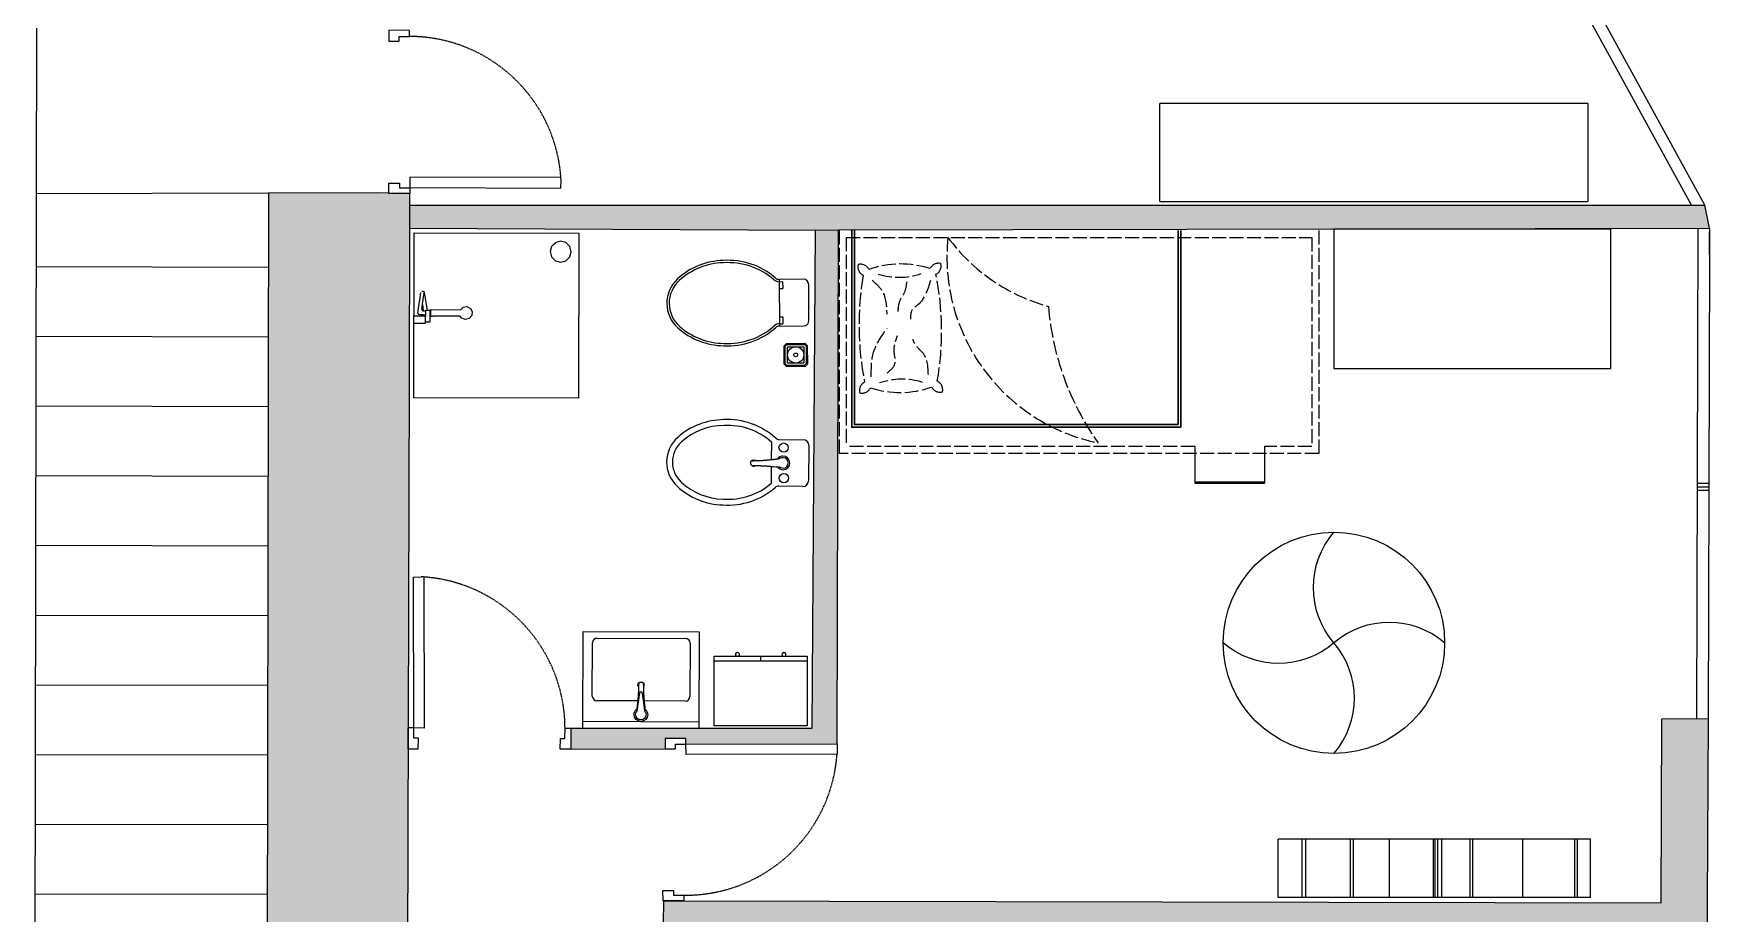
# Model space of a CAD drawing. Header units: millimetres. Extents: x 10227 to 13232, y 2 to 9351.
# Drawn here: x 10227 to 10948, y 1480 to 1859 of the extents above; entities that cross this region are included whole.
import ezdxf

# ---------------------------------------------------------------- set-up
doc = ezdxf.new("R2010")
doc.units = ezdxf.units.MM
doc.linetypes.add('ACAD_ISO02W100', pattern=[15, 12, -3])
doc.linetypes.add('HIDDEN', pattern=[0.375, 0.25, -0.125])
for name, color, linetype in [('A-DOOR-FULL', 3, 'Continuous'), ('A-FLOOR-STRS', 3, 'Continuous'), ('A-FURN', 9, 'Continuous'), ('A-GLAZ-FULL', 4, 'Continuous'), ('A-WALL-FULL-EXTR', 1, 'Continuous'), ('A-WALL-FULL-INTR', 2, 'Continuous'), ('campiture muri sezionati', 253, 'Continuous')]:
    doc.layers.add(name, color=color, linetype=linetype)

msp = doc.modelspace()

# ---------------------------------------------------------------- hatches: boundary and pattern name
at = {"layer": 'campiture muri sezionati', "true_color": 0x636466}
h = msp.add_hatch(color=251, dxfattribs=at)
h.dxf.hatch_style = 1
h.paths.add_polyline_path([(10328.37, 1789.99), (10328.21, 1709.02), (10326.81, 1002.22), (10326.66, 922.22), (10325.99, 585.39), (10385.99, 585.28), (10386.38, 781.87), (10386.61, 897.98), (10386.65, 897.98), (10386.65, 917.98), (10386.81, 1002.1), (10387.07, 1129.4), (10387.88, 1385.23), (10387.81, 1385.23), (10387.84, 1395.23), (10388.37, 1550.7), (10388.31, 1550.7), (10388.34, 1559.7), (10388.91, 1708.9), (10388.96, 1774.82), (10388.96, 1784.82), (10388.95, 1789.81), (10380.16, 1789.79)])
h = msp.add_hatch(color=251, dxfattribs=at)
h.dxf.hatch_style = 1
h.paths.add_polyline_path([(10388.96, 1784.82), (10388.96, 1774.82), (10463.96, 1774.67), (10463.96, 1774.49), (10563.71, 1774.06), (10573.63, 1774.22), (10948.47, 1774.87), (10948.47, 1774.87), (10946.43, 1784.82)])
h = msp.add_hatch(color=251, dxfattribs=at)
h.dxf.hatch_style = 1
h.paths.add_polyline_path([(10562.37, 1559.6), (10458.47, 1559.65), (10458.42, 1550.6), (10499, 1550.7), (10498.99, 1555.2), (10507.99, 1555.23), (10508, 1552.73), (10573, 1552.95), (10573.63, 1774.22), (10563.71, 1774.06)])
h = msp.add_hatch(color=251, dxfattribs=at)
h.dxf.hatch_style = 1
h.paths.add_polyline_path([(10463.58, 1394.97), (10463.55, 1387.09), (10463.44, 1387.09), (10463.44, 1384.97), (10638.6, 1384.37), (10947.5, 1383.75), (10947.48, 1393.76), (10638.62, 1394.37)])
h.paths.add_polyline_path([(10927.99, 1563.59), (10927.66, 1484.5), (10499.17, 1485.22), (10498.37, 1485.22), (10498.24, 1475.36), (10498.24, 1475.22), (10947.66, 1474.49), (10947.66, 1484.36), (10948, 1563.5)])

# ---------------------------------------------------------------- linework, layer by layer
at = {"layer": 'A-DOOR-FULL'}
for points in [[(10389.05, 1857.38), (10389.05, 1859.95), (10380.06, 1860.12), (10380.05, 1855.39), (10384.61, 1855.42), (10384.61, 1857.39), (10389.11, 1857.41)], [(10454.14, 1796.64), (10389.14, 1796.83), (10389.16, 1792.33), (10454.16, 1792.14), (10454.24, 1795.51)], [(10389.16, 1792.3), (10389.16, 1789.81), (10380.16, 1789.79), (10380.16, 1794.29), (10384.72, 1794.3), (10384.72, 1792.3), (10389.22, 1792.3)], [(10395.16, 1624.69), (10395.36, 1559.69), (10390.86, 1559.7), (10390.66, 1624.7), (10394.04, 1624.78)], [(10390.82, 1559.7), (10388.34, 1559.7), (10388.31, 1550.7), (10392.81, 1550.7), (10392.82, 1555.26), (10390.82, 1555.26), (10390.82, 1559.76)], [(10455.91, 1559.6), (10458.47, 1559.6), (10458.42, 1550.6), (10453.92, 1550.6), (10453.94, 1555.16), (10455.91, 1555.16), (10455.94, 1559.66)], [(10508, 1552.73), (10507.99, 1555.23), (10498.99, 1555.2), (10499, 1550.7), (10503.5, 1550.72), (10503.5, 1552.72), (10508, 1552.73)], [(10573.01, 1548.45), (10508.01, 1548.23), (10508, 1552.73), (10573, 1552.95), (10573.01, 1548.45)], [(10507.1, 1487.75), (10507.11, 1485.25), (10498.11, 1485.22), (10498.09, 1489.72), (10502.59, 1489.73), (10502.6, 1487.73), (10507.1, 1487.75)]]:
    msp.add_lwpolyline(points, dxfattribs=at)
at = {"layer": 'A-DOOR-FULL', "linetype": 'HIDDEN'}
for centre, radius, start, end in [((10388.9, 1791.98), 65.44, 3.09624, 89.86358), ((10390.5, 1559.44), 65.44, 0.13642, 86.90376), ((10507.87, 1553.03), 65.3, 269.324, 355.97525)]:
    msp.add_arc(centre, radius, start, end, dxfattribs=at)
at = {"layer": 'A-FLOOR-STRS'}
for p, q in [((10228.51, 1861), (10228.37, 1789.72)), ((10228.37, 1789.72), (10227.2, 1188.34)), ((10328.37, 1789.99), (10228.37, 1789.72)), ((10228.32, 1758.34), (10328.31, 1758.14)), ((10228.26, 1728.34), (10328.25, 1728.14)), ((10228.21, 1698.34), (10328.19, 1698.14)), ((10228.15, 1668.34), (10328.13, 1668.14)), ((10228.09, 1638.34), (10328.07, 1638.14)), ((10228.03, 1608.34), (10328.01, 1608.14)), ((10227.97, 1578.34), (10327.95, 1578.14)), ((10227.91, 1548.34), (10327.89, 1548.14)), ((10227.85, 1518.34), (10327.83, 1518.14)), ((10227.79, 1488.34), (10327.78, 1488.14))]:
    msp.add_line(p, q, dxfattribs=at)
at = {"layer": 'A-FURN', "ltscale": 0.1}
for p, q in [((10896.16, 1828.62), (10711.96, 1828.62)), ((10711.96, 1786.31), (10895.98, 1786.31)), ((10544.86, 1675.28), (10544.94, 1682.66)), ((10548.73, 1675.8), (10547.97, 1675.55)), ((10544.76, 1665.09), (10544.83, 1672.32))]:
    msp.add_line(p, q, dxfattribs=at)
at = {"layer": 'A-FURN'}
for p, q in [((10711.96, 1786.31), (10711.96, 1828.62)), ((10896.16, 1828.62), (10896.16, 1786.31)), ((10450.9, 1767.77), (10450.11, 1766.94)), ((10450.9, 1767.77), (10451.98, 1768.72)), ((10454.04, 1769.25), (10451.98, 1768.72)), ((10456.36, 1768.69), (10454.04, 1769.25)), ((10458.04, 1766.96), (10456.36, 1768.69)), ((10450.11, 1766.94), (10449.55, 1764.78)), ((10449.55, 1764.78), (10450.1, 1762.49)), ((10450.1, 1762.49), (10451.78, 1760.8)), ((10451.78, 1760.8), (10454.06, 1760.21)), ((10454.06, 1760.21), (10456.34, 1760.79)), ((10456.34, 1760.79), (10458.03, 1762.48)), ((10458.03, 1762.48), (10458.55, 1764.68)), ((10458.55, 1764.68), (10458.04, 1766.96)), ((10558.44, 1752.9), (10548.1, 1752.84)), ((10548.1, 1752.84), (10548.23, 1732.71)), ((10393.4, 1743.91), (10393.88, 1747.19)), ((10394.28, 1747.74), (10394.59, 1747.81)), ((10394.28, 1740.11), (10395.32, 1747.12)), ((10394.59, 1747.81), (10394.89, 1747.76)), ((10394.89, 1747.76), (10395.16, 1747.57)), ((10395.16, 1747.57), (10395.35, 1747.24)), ((10395.35, 1747.24), (10395.36, 1747.23)), ((10395.36, 1747.23), (10396.58, 1739.5)), ((10548.11, 1751.84), (10549.61, 1751.85)), ((10548.11, 1751.84), (10548.13, 1748.84)), ((10548.13, 1748.84), (10549.63, 1748.85)), ((10549.61, 1751.85), (10549.63, 1748.85)), ((10560.92, 1735.16), (10560.82, 1750.55)), ((10392.59, 1738.42), (10392.71, 1739.26)), ((10392.67, 1738.02), (10392.59, 1738.42)), ((10392.71, 1739.26), (10392.91, 1740.63)), ((10392.91, 1740.63), (10393.4, 1743.91)), ((10394.28, 1740.11), (10394.36, 1739.72)), ((10394.36, 1739.72), (10394.68, 1739.36)), ((10394.56, 1742), (10394.93, 1739.3)), ((10394.68, 1739.36), (10395.14, 1739.24)), ((10395.14, 1739.24), (10395.89, 1739.24)), ((10395.89, 1739.5), (10395.88, 1737)), ((10397.89, 1739.5), (10395.89, 1739.5)), ((10397.88, 1736.5), (10397.89, 1739.5)), ((10397.89, 1739.23), (10398.1, 1739.23)), ((10398.11, 1739.8), (10398.1, 1737)), ((10398.11, 1739.8), (10410.89, 1739.78)), ((10410.89, 1739.78), (10412.06, 1740.82)), ((10412.06, 1740.82), (10413.73, 1741.09)), ((10413.73, 1741.09), (10415.24, 1740.31)), ((10415.24, 1740.31), (10415.95, 1738.95)), ((10415.95, 1738.95), (10415.79, 1737.23)), ((10395.88, 1737), (10390.88, 1737.01)), ((10390.88, 1734.01), (10395.88, 1734)), ((10392.98, 1737.67), (10392.67, 1738.02)), ((10393.45, 1737.54), (10392.98, 1737.67)), ((10394.77, 1737.54), (10393.45, 1737.54)), ((10394.77, 1737.54), (10395.88, 1737.54)), ((10395.12, 1737.09), (10395.06, 1737.01)), ((10395.12, 1737.54), (10395.16, 1737.31)), ((10395.16, 1737.31), (10395.12, 1737.09)), ((10395.88, 1734), (10395.88, 1737)), ((10395.88, 1734.5), (10397.88, 1734.5)), ((10397.88, 1737.53), (10398.1, 1737.53)), ((10397.88, 1734.5), (10397.88, 1736.5)), ((10398.1, 1737.53), (10398.1, 1737.53)), ((10398.1, 1737), (10398.9, 1737)), ((10410.88, 1736.98), (10398.9, 1737)), ((10411.5, 1736.16), (10410.88, 1736.98)), ((10412.93, 1735.59), (10411.5, 1736.16)), ((10414.63, 1735.95), (10412.93, 1735.59)), ((10415.79, 1737.23), (10414.63, 1735.95)), ((10548.21, 1736.71), (10549.71, 1736.72)), ((10548.23, 1733.71), (10549.73, 1733.72)), ((10548.23, 1732.71), (10558.57, 1732.77)), ((10549.71, 1736.72), (10549.73, 1733.72)), ((10550.2, 1724.28), (10551.19, 1725.28)), ((10550.25, 1716.28), (10550.2, 1724.28)), ((10550.7, 1724.07), (10551.4, 1724.79)), ((10550.75, 1716.49), (10550.7, 1724.07)), ((10551.19, 1725.28), (10559.19, 1725.34)), ((10551.4, 1724.79), (10558.99, 1724.83)), ((10558.99, 1724.83), (10559.7, 1724.13)), ((10559.19, 1725.34), (10560.2, 1724.34)), ((10559.7, 1724.13), (10559.75, 1716.55)), ((10560.2, 1724.34), (10560.25, 1716.34)), ((10551.7, 1723.67), (10551.82, 1723.79)), ((10551.75, 1716.91), (10551.7, 1723.67)), ((10551.87, 1716.79), (10551.75, 1716.91)), ((10551.82, 1723.79), (10558.58, 1723.83)), ((10558.62, 1716.83), (10551.87, 1716.79)), ((10558.58, 1723.83), (10558.7, 1723.71)), ((10558.75, 1716.95), (10558.62, 1716.83)), ((10558.7, 1723.71), (10558.75, 1716.95)), ((10551.26, 1715.28), (10550.25, 1716.28)), ((10551.46, 1715.79), (10550.75, 1716.49)), ((10559.26, 1715.34), (10551.26, 1715.28)), ((10559.05, 1715.83), (10551.46, 1715.79)), ((10559.75, 1716.55), (10559.05, 1715.83)), ((10560.25, 1716.34), (10559.26, 1715.34)), ((10548.17, 1683.91), (10558.51, 1683.8)), ((10560.85, 1681.41), (10560.7, 1666.02)), ((10558.3, 1663.67), (10547.97, 1663.78)), ((10463.57, 1559.85), (10463.72, 1601.27)), ((10463.72, 1601.27), (10513.72, 1601.1)), ((10467.69, 1573.43), (10467.78, 1596.43)), ((10469.79, 1598.42), (10507.77, 1598.29)), ((10509.76, 1596.29), (10509.69, 1573.27)), ((10513.72, 1601.1), (10513.54, 1559.63)), ((10520.16, 1560.62), (10520.16, 1590.62)), ((10520.16, 1590.62), (10560.16, 1590.62)), ((10520.16, 1588.62), (10560.16, 1588.62)), ((10540.16, 1588.62), (10540.16, 1590.62)), ((10560.16, 1590.62), (10560.16, 1560.62)), ((10487.23, 1571.38), (10469.68, 1571.42)), ((10507.68, 1571.28), (10489.99, 1571.37)), ((10463.57, 1562.57), (10513.57, 1562.4)), ((10560.16, 1560.62), (10520.16, 1560.62))]:
    msp.add_line(p, q, dxfattribs=at)
at = {"layer": 'A-FURN', "linetype": 'ACAD_ISO02W100', "ltscale": 0.5}
for p, q in [((10573.97, 1773.89), (10573.91, 1677.91)), ((10576.97, 1770.93), (10576.91, 1680.91)), ((10576.97, 1770.89), (10777.33, 1770.89)), ((10777.33, 1770.89), (10777.33, 1680.91)), ((10780.33, 1773.89), (10780.33, 1677.91)), ((10726.94, 1680.91), (10576.91, 1680.91)), ((10777.33, 1680.91), (10756.94, 1680.91)), ((10780.33, 1677.91), (10573.91, 1677.91))]:
    msp.add_line(p, q, dxfattribs=at)
at = {"layer": 'A-FURN', "ltscale": 4}
for p, q in [((10536.43, 1674.67), (10536.46, 1674.68)), ((10536.46, 1674.68), (10536.5, 1674.68)), ((10536.5, 1674.68), (10536.53, 1674.69)), ((10536.53, 1674.69), (10536.56, 1674.7)), ((10536.56, 1674.7), (10536.59, 1674.71)), ((10536.59, 1674.71), (10536.62, 1674.72)), ((10536.62, 1674.72), (10536.65, 1674.72)), ((10536.65, 1674.72), (10536.68, 1674.73)), ((10536.68, 1674.73), (10536.71, 1674.74)), ((10536.71, 1674.74), (10536.75, 1674.75)), ((10536.75, 1674.75), (10536.78, 1674.76)), ((10536.78, 1674.76), (10536.81, 1674.76)), ((10536.81, 1674.76), (10536.84, 1674.77)), ((10536.84, 1674.77), (10536.87, 1674.78)), ((10536.87, 1674.78), (10536.9, 1674.78)), ((10536.9, 1674.78), (10536.94, 1674.79)), ((10536.94, 1674.79), (10536.97, 1674.8)), ((10536.97, 1674.8), (10537, 1674.8)), ((10537, 1674.8), (10537.03, 1674.81)), ((10537.03, 1674.81), (10537.06, 1674.81)), ((10537.06, 1674.81), (10537.11, 1674.82)), ((10537.11, 1674.82), (10537.17, 1674.82)), ((10537.17, 1674.82), (10537.22, 1674.82)), ((10537.22, 1674.82), (10537.28, 1674.83)), ((10537.28, 1674.83), (10537.33, 1674.83)), ((10537.33, 1674.83), (10537.39, 1674.83)), ((10537.39, 1674.83), (10537.44, 1674.83)), ((10537.44, 1674.83), (10537.5, 1674.83)), ((10537.5, 1674.83), (10537.55, 1674.83)), ((10537.55, 1674.83), (10537.61, 1674.83)), ((10537.61, 1674.83), (10537.66, 1674.83)), ((10537.66, 1674.83), (10537.72, 1674.83)), ((10537.72, 1674.83), (10537.77, 1674.83)), ((10537.77, 1674.83), (10537.83, 1674.82)), ((10537.83, 1674.82), (10537.88, 1674.82)), ((10537.88, 1674.82), (10537.94, 1674.82)), ((10537.94, 1674.82), (10537.99, 1674.82)), ((10537.99, 1674.82), (10538.05, 1674.82)), ((10538.05, 1674.82), (10538.1, 1674.82)), ((10538.1, 1674.82), (10538.15, 1674.82)), ((10538.15, 1674.82), (10538.25, 1674.82)), ((10538.25, 1674.82), (10538.34, 1674.82)), ((10538.34, 1674.82), (10538.43, 1674.83)), ((10538.43, 1674.83), (10538.52, 1674.83)), ((10538.52, 1674.83), (10538.61, 1674.83)), ((10538.61, 1674.83), (10538.7, 1674.83)), ((10538.7, 1674.83), (10538.79, 1674.83)), ((10538.79, 1674.83), (10538.88, 1674.84)), ((10538.88, 1674.84), (10538.97, 1674.84)), ((10538.97, 1674.84), (10539.06, 1674.84)), ((10539.06, 1674.84), (10539.15, 1674.84)), ((10539.15, 1674.84), (10539.24, 1674.85)), ((10539.24, 1674.85), (10539.33, 1674.85)), ((10539.33, 1674.85), (10539.42, 1674.85)), ((10539.42, 1674.85), (10539.51, 1674.85)), ((10539.51, 1674.85), (10539.6, 1674.86)), ((10539.6, 1674.86), (10539.69, 1674.86)), ((10539.69, 1674.86), (10539.79, 1674.86)), ((10539.79, 1674.86), (10539.88, 1674.86)), ((10539.88, 1674.86), (10539.97, 1674.87)), ((10539.97, 1674.87), (10540.24, 1674.88)), ((10540.24, 1674.88), (10540.52, 1674.89)), ((10540.52, 1674.89), (10540.8, 1674.9)), ((10540.8, 1674.9), (10541.07, 1674.92)), ((10541.07, 1674.92), (10541.35, 1674.94)), ((10541.35, 1674.94), (10541.62, 1674.96)), ((10541.62, 1674.96), (10541.9, 1674.98)), ((10541.9, 1674.98), (10542.17, 1675)), ((10542.17, 1675), (10542.45, 1675.03)), ((10542.45, 1675.03), (10542.73, 1675.05)), ((10542.73, 1675.05), (10543, 1675.08)), ((10543, 1675.08), (10543.28, 1675.11)), ((10543.28, 1675.11), (10543.55, 1675.14)), ((10543.55, 1675.14), (10543.83, 1675.16)), ((10543.83, 1675.16), (10544.1, 1675.19)), ((10544.1, 1675.19), (10544.38, 1675.22)), ((10544.38, 1675.22), (10544.65, 1675.25)), ((10544.65, 1675.25), (10544.93, 1675.28)), ((10544.93, 1675.28), (10545.2, 1675.31)), ((10545.2, 1675.31), (10545.48, 1675.34)), ((10545.48, 1675.34), (10545.54, 1675.35)), ((10545.54, 1675.35), (10545.61, 1675.36)), ((10545.61, 1675.36), (10545.68, 1675.36)), ((10545.68, 1675.36), (10545.74, 1675.37)), ((10545.74, 1675.37), (10545.81, 1675.38)), ((10545.81, 1675.38), (10545.88, 1675.39)), ((10545.88, 1675.39), (10545.94, 1675.4)), ((10545.94, 1675.4), (10546.01, 1675.41)), ((10546.01, 1675.41), (10546.08, 1675.42)), ((10546.08, 1675.42), (10546.15, 1675.43)), ((10546.15, 1675.43), (10546.21, 1675.43)), ((10546.21, 1675.43), (10546.28, 1675.44)), ((10546.28, 1675.44), (10546.35, 1675.45)), ((10546.35, 1675.45), (10546.41, 1675.46)), ((10546.41, 1675.46), (10546.48, 1675.47)), ((10546.48, 1675.47), (10546.55, 1675.47)), ((10546.55, 1675.47), (10546.61, 1675.48)), ((10546.61, 1675.48), (10546.68, 1675.49)), ((10546.68, 1675.49), (10546.75, 1675.49)), ((10546.75, 1675.49), (10546.82, 1675.5)), ((10546.82, 1675.5), (10546.88, 1675.5)), ((10546.88, 1675.5), (10546.95, 1675.5)), ((10546.95, 1675.5), (10547.02, 1675.51)), ((10547.02, 1675.51), (10547.09, 1675.51)), ((10547.09, 1675.51), (10547.16, 1675.51)), ((10547.16, 1675.51), (10547.22, 1675.51)), ((10547.22, 1675.51), (10547.29, 1675.51)), ((10547.29, 1675.51), (10547.36, 1675.51)), ((10547.36, 1675.51), (10547.43, 1675.51)), ((10547.43, 1675.51), (10547.5, 1675.51)), ((10547.5, 1675.51), (10547.56, 1675.51)), ((10547.56, 1675.51), (10547.63, 1675.52)), ((10547.63, 1675.52), (10547.7, 1675.52)), ((10547.7, 1675.52), (10547.77, 1675.52)), ((10547.77, 1675.52), (10547.84, 1675.53)), ((10547.84, 1675.53), (10547.9, 1675.54)), ((10547.9, 1675.54), (10547.97, 1675.55)), ((10536.45, 1672.79), (10536.48, 1672.78)), ((10536.48, 1672.78), (10536.51, 1672.77)), ((10536.51, 1672.77), (10536.54, 1672.76)), ((10536.54, 1672.76), (10536.57, 1672.76)), ((10536.57, 1672.76), (10536.6, 1672.75)), ((10536.6, 1672.75), (10536.64, 1672.74)), ((10536.64, 1672.74), (10536.67, 1672.73)), ((10536.67, 1672.73), (10536.7, 1672.72)), ((10536.7, 1672.72), (10536.73, 1672.72)), ((10536.73, 1672.72), (10536.76, 1672.71)), ((10536.76, 1672.71), (10536.79, 1672.7)), ((10536.79, 1672.7), (10536.83, 1672.69)), ((10536.83, 1672.69), (10536.86, 1672.68)), ((10536.86, 1672.68), (10536.89, 1672.68)), ((10536.89, 1672.68), (10536.92, 1672.67)), ((10536.92, 1672.67), (10536.95, 1672.67)), ((10536.95, 1672.67), (10536.98, 1672.66)), ((10536.98, 1672.66), (10537.02, 1672.65)), ((10537.02, 1672.65), (10537.05, 1672.65)), ((10537.05, 1672.65), (10537.08, 1672.65)), ((10537.08, 1672.65), (10537.13, 1672.64)), ((10537.13, 1672.64), (10537.18, 1672.64)), ((10537.18, 1672.64), (10537.24, 1672.64)), ((10537.24, 1672.64), (10537.29, 1672.63)), ((10537.29, 1672.63), (10537.35, 1672.63)), ((10537.35, 1672.63), (10537.4, 1672.63)), ((10537.4, 1672.63), (10537.46, 1672.63)), ((10537.46, 1672.63), (10537.51, 1672.63)), ((10537.51, 1672.63), (10537.57, 1672.63)), ((10537.57, 1672.63), (10537.62, 1672.64)), ((10537.62, 1672.64), (10537.68, 1672.64)), ((10537.68, 1672.64), (10537.74, 1672.64)), ((10537.74, 1672.64), (10537.79, 1672.64)), ((10537.79, 1672.64), (10537.85, 1672.64)), ((10537.85, 1672.64), (10537.9, 1672.65)), ((10537.9, 1672.65), (10537.96, 1672.65)), ((10537.96, 1672.65), (10538.01, 1672.65)), ((10538.01, 1672.65), (10538.07, 1672.65)), ((10538.07, 1672.65), (10538.12, 1672.65)), ((10538.12, 1672.65), (10538.17, 1672.65)), ((10538.17, 1672.65), (10538.27, 1672.65)), ((10538.27, 1672.65), (10538.37, 1672.65)), ((10538.37, 1672.65), (10538.47, 1672.65)), ((10538.47, 1672.65), (10538.57, 1672.65)), ((10538.57, 1672.65), (10538.67, 1672.65)), ((10538.67, 1672.65), (10538.77, 1672.65)), ((10538.77, 1672.65), (10538.87, 1672.65)), ((10538.87, 1672.65), (10538.97, 1672.65)), ((10538.97, 1672.65), (10539.07, 1672.65)), ((10539.07, 1672.65), (10539.17, 1672.65)), ((10539.17, 1672.65), (10539.27, 1672.65)), ((10539.27, 1672.65), (10539.37, 1672.65)), ((10539.37, 1672.65), (10539.47, 1672.65)), ((10539.47, 1672.65), (10539.57, 1672.64)), ((10539.57, 1672.64), (10539.67, 1672.64)), ((10539.67, 1672.64), (10539.77, 1672.64)), ((10539.77, 1672.64), (10539.87, 1672.64)), ((10539.87, 1672.64), (10539.97, 1672.64)), ((10539.97, 1672.64), (10540.07, 1672.63)), ((10540.07, 1672.63), (10540.17, 1672.63)), ((10540.17, 1672.63), (10540.45, 1672.63)), ((10540.45, 1672.63), (10540.74, 1672.62)), ((10540.74, 1672.62), (10541.02, 1672.6)), ((10541.02, 1672.6), (10541.3, 1672.59)), ((10541.3, 1672.59), (10541.59, 1672.58)), ((10541.59, 1672.58), (10541.87, 1672.56)), ((10541.87, 1672.56), (10542.15, 1672.54)), ((10542.15, 1672.54), (10542.43, 1672.52)), ((10542.43, 1672.52), (10542.72, 1672.5)), ((10542.72, 1672.5), (10543, 1672.48)), ((10543, 1672.48), (10543.28, 1672.46)), ((10543.28, 1672.46), (10543.57, 1672.43)), ((10543.57, 1672.43), (10543.85, 1672.41)), ((10543.85, 1672.41), (10544.13, 1672.38)), ((10544.13, 1672.38), (10544.41, 1672.36)), ((10544.41, 1672.36), (10544.7, 1672.33)), ((10544.7, 1672.33), (10544.98, 1672.3)), ((10544.98, 1672.3), (10545.26, 1672.27)), ((10545.26, 1672.27), (10545.54, 1672.24)), ((10545.54, 1672.24), (10545.82, 1672.22)), ((10545.82, 1672.22), (10546.66, 1672.13)), ((10546.66, 1672.13), (10546.84, 1672.11)), ((10546.84, 1672.11), (10546.91, 1672.11)), ((10546.91, 1672.11), (10546.98, 1672.11)), ((10546.98, 1672.11), (10547.05, 1672.11)), ((10547.05, 1672.11), (10547.11, 1672.11)), ((10547.11, 1672.11), (10547.18, 1672.11)), ((10547.18, 1672.11), (10547.25, 1672.11)), ((10547.25, 1672.11), (10547.32, 1672.11)), ((10547.32, 1672.11), (10547.39, 1672.11)), ((10547.39, 1672.11), (10547.46, 1672.11)), ((10547.46, 1672.11), (10547.52, 1672.11)), ((10547.52, 1672.11), (10547.59, 1672.11)), ((10547.59, 1672.11), (10547.66, 1672.11)), ((10547.66, 1672.11), (10547.73, 1672.11)), ((10547.73, 1672.11), (10547.8, 1672.1)), ((10547.8, 1672.1), (10547.86, 1672.1)), ((10547.86, 1672.1), (10547.93, 1672.09)), ((10547.93, 1672.09), (10548, 1672.08)), ((10548, 1672.08), (10548.07, 1672.07)), ((10548.07, 1672.07), (10548.13, 1672.06)), ((10548.13, 1672.06), (10548.2, 1672.04)), ((10548.2, 1672.04), (10548.23, 1672.04)), ((10548.23, 1672.04), (10548.26, 1672.03)), ((10548.26, 1672.03), (10548.29, 1672.02)), ((10548.29, 1672.02), (10548.31, 1672.01)), ((10548.31, 1672.01), (10548.34, 1672)), ((10548.34, 1672), (10548.37, 1671.99)), ((10548.37, 1671.99), (10548.4, 1671.98)), ((10548.4, 1671.98), (10548.42, 1671.97)), ((10548.42, 1671.97), (10548.45, 1671.96)), ((10548.45, 1671.96), (10548.48, 1671.95)), ((10548.48, 1671.95), (10548.51, 1671.94)), ((10548.51, 1671.94), (10548.54, 1671.93)), ((10548.54, 1671.93), (10548.56, 1671.92)), ((10548.56, 1671.92), (10548.59, 1671.91)), ((10548.59, 1671.91), (10548.62, 1671.89)), ((10548.62, 1671.89), (10548.65, 1671.88)), ((10548.65, 1671.88), (10548.67, 1671.87)), ((10548.67, 1671.87), (10548.7, 1671.86)), ((10548.7, 1671.86), (10548.73, 1671.85)), ((10548.73, 1671.85), (10548.75, 1671.84))]:
    msp.add_line(p, q, dxfattribs=at)
at = {"layer": 'A-FURN'}
for points in [[(10786.81, 1774.5), (10786.81, 1714.5), (10905.97, 1714.51), (10906, 1774.44), (10786.81, 1774.5)], [(10726.94, 1680.91), (10726.94, 1665.05)], [(10756.94, 1680.91), (10756.94, 1665.05)], [(10726.94, 1665.73), (10756.94, 1665.73)], [(10726.94, 1665.05), (10756.94, 1665.05)], [(10897.28, 1511.78), (10762.83, 1511.78)], [(10762.83, 1486.78), (10762.83, 1511.78)], [(10773.14, 1486.78), (10773.14, 1511.78)], [(10774.84, 1486.78), (10774.84, 1511.78)], [(10794.01, 1486.78), (10794.01, 1511.78)], [(10795.24, 1486.78), (10795.24, 1511.78)], [(10810.77, 1486.78), (10810.77, 1511.78)], [(10829.7, 1486.78), (10829.7, 1511.78)], [(10830.41, 1486.78), (10830.41, 1511.78)], [(10831.53, 1486.78), (10831.53, 1511.78)], [(10833.36, 1486.78), (10833.36, 1511.78)], [(10845.53, 1486.78), (10845.53, 1511.78)], [(10846.58, 1486.78), (10846.58, 1511.78)], [(10868.09, 1486.78), (10868.09, 1511.78)], [(10890.59, 1486.78), (10890.59, 1511.78)], [(10891.65, 1486.78), (10891.65, 1511.78)], [(10897.28, 1486.78), (10897.28, 1511.78)], [(10897.28, 1486.78), (10762.83, 1486.78)]]:
    msp.add_lwpolyline(points, dxfattribs=at)
msp.add_lwpolyline([(10390.95, 1772.81), (10461.95, 1772.67), (10461.81, 1701.67), (10390.81, 1701.81)], close=True, dxfattribs=at)
at = {"layer": 'A-FURN', "lineweight": 30}
for points in [[(10721.02, 1689.18), (10579.34, 1689.18), (10579.34, 1773.89)], [(10719.87, 1690.33), (10580.49, 1690.33), (10580.49, 1773.89)], [(10719.87, 1773.89), (10719.87, 1690.33)], [(10721.02, 1773.89), (10721.02, 1689.18)]]:
    msp.add_lwpolyline(points, dxfattribs=at)
at = {"layer": 'A-FURN', "linetype": 'ACAD_ISO02W100', "ltscale": 0.5}
msp.add_lwpolyline([(10663.97, 1741.21, 0.134525), (10685.35, 1682.43, -0.384586), (10620.76, 1770.89, 0.169601)], format="xyb", close=True, dxfattribs=at)
at = {"layer": 'A-FURN'}
for points in [[(10786.86, 1548.7, 0.370363), (10786.86, 1596.34, -0.370363), (10786.86, 1643.99, 1.618034)], [(10786.86, 1548.7, 0.370363), (10786.86, 1596.34, -0.370363), (10786.86, 1643.99, 1.618034)], [(10786.86, 1548.7, 0.370363), (10786.86, 1596.34, -0.370363), (10786.86, 1643.99, 1.618034)], [(10834.51, 1596.34, 0.370363), (10786.86, 1596.34, -0.370363), (10739.22, 1596.34, 1.618034)]]:
    msp.add_lwpolyline(points, format="xyb", dxfattribs=at)
at = {"layer": 'A-FURN', "ltscale": 4}
for points in [[(10489.58, 1578.77), (10489.59, 1578.74), (10489.6, 1578.7), (10489.6, 1578.67), (10489.61, 1578.64), (10489.62, 1578.61), (10489.63, 1578.58), (10489.63, 1578.55), (10489.64, 1578.52), (10489.65, 1578.48), (10489.66, 1578.45), (10489.66, 1578.42), (10489.67, 1578.39), (10489.68, 1578.36), (10489.69, 1578.33), (10489.69, 1578.29), (10489.7, 1578.26), (10489.7, 1578.23), (10489.71, 1578.2), (10489.71, 1578.17), (10489.72, 1578.14), (10489.72, 1578.08), (10489.72, 1578.03), (10489.73, 1577.98), (10489.73, 1577.92), (10489.73, 1577.87), (10489.73, 1577.81), (10489.73, 1577.76), (10489.73, 1577.7), (10489.73, 1577.65), (10489.73, 1577.59), (10489.73, 1577.54), (10489.72, 1577.48), (10489.72, 1577.42), (10489.72, 1577.37), (10489.72, 1577.31), (10489.72, 1577.26), (10489.72, 1577.2), (10489.72, 1577.15), (10489.71, 1577.1), (10489.71, 1577.04), (10489.71, 1576.95), (10489.71, 1576.86), (10489.72, 1576.77), (10489.72, 1576.68), (10489.72, 1576.59), (10489.72, 1576.5), (10489.72, 1576.41), (10489.72, 1576.32), (10489.72, 1576.23), (10489.72, 1576.14), (10489.72, 1576.05), (10489.73, 1575.96), (10489.73, 1575.87), (10489.73, 1575.78), (10489.73, 1575.68), (10489.73, 1575.59), (10489.73, 1575.5), (10489.73, 1575.41), (10489.74, 1575.32), (10489.74, 1575.23), (10489.74, 1574.95), (10489.75, 1574.68), (10489.76, 1574.4), (10489.78, 1574.13), (10489.79, 1573.85), (10489.81, 1573.57), (10489.83, 1573.3), (10489.85, 1573.02), (10489.87, 1572.75), (10489.89, 1572.47), (10489.92, 1572.2), (10489.94, 1571.92), (10489.96, 1571.64), (10489.99, 1571.37), (10490.02, 1571.09), (10490.04, 1570.82), (10490.07, 1570.54), (10490.1, 1570.27), (10490.12, 1569.99), (10490.15, 1569.72), (10490.15, 1569.65), (10490.16, 1569.58), (10490.17, 1569.52), (10490.18, 1569.45), (10490.18, 1569.38), (10490.19, 1569.31), (10490.2, 1569.25), (10490.21, 1569.18), (10490.22, 1569.11), (10490.22, 1569.05), (10490.23, 1568.98), (10490.24, 1568.91), (10490.25, 1568.85), (10490.26, 1568.78), (10490.26, 1568.71), (10490.27, 1568.64), (10490.27, 1568.58), (10490.28, 1568.51), (10490.28, 1568.44), (10490.29, 1568.38), (10490.29, 1568.31), (10490.29, 1568.24), (10490.29, 1568.17), (10490.29, 1568.1), (10490.29, 1568.03), (10490.29, 1567.97), (10490.29, 1567.9), (10490.29, 1567.83), (10490.29, 1567.76), (10490.29, 1567.69), (10490.29, 1567.63), (10490.3, 1567.56), (10490.3, 1567.49), (10490.3, 1567.42), (10490.31, 1567.35), (10490.32, 1567.29), (10490.33, 1567.22), (10489.28, 1574.72, 0.75814), (10487.96, 1574.73), (10486.83, 1567.1), (10486.82, 1567.03), (10486.81, 1567), (10486.8, 1566.97), (10486.8, 1566.95), (10486.79, 1566.92), (10486.78, 1566.89), (10486.77, 1566.86), (10486.76, 1566.84), (10486.74, 1566.81), (10486.73, 1566.78), (10486.72, 1566.75), (10486.71, 1566.73), (10486.7, 1566.7), (10486.69, 1566.67), (10486.67, 1566.64), (10486.66, 1566.62), (10486.65, 1566.59), (10486.64, 1566.56), (10486.63, 1566.53), (10486.62, 1566.51), (10486.61, 1566.48)], [(10487.54, 1577.43, -0.150311), (10487.31, 1578.17, -1), (10489.94, 1578.16, -0.145063), (10489.72, 1577.44)], [(10490.29, 1567.84, -0.243737), (10491.52, 1565.43, -1), (10485.64, 1565.45, -0.244286), (10486.9, 1567.85)], [(10490.57, 1566.45, -0.121688), (10490.82, 1565.41, -1), (10486.34, 1565.43, -0.123107), (10486.61, 1566.48)]]:
    msp.add_lwpolyline(points, format="xyb", dxfattribs=at)
for points in [[(10487.7, 1578.77), (10487.69, 1578.74), (10487.68, 1578.71), (10487.68, 1578.68), (10487.67, 1578.65), (10487.66, 1578.62), (10487.65, 1578.59), (10487.64, 1578.56), (10487.63, 1578.52), (10487.62, 1578.49), (10487.62, 1578.46), (10487.61, 1578.43), (10487.6, 1578.4), (10487.59, 1578.37), (10487.58, 1578.33), (10487.58, 1578.3), (10487.57, 1578.27), (10487.57, 1578.24), (10487.56, 1578.21), (10487.56, 1578.18), (10487.55, 1578.15), (10487.55, 1578.09), (10487.54, 1578.04), (10487.54, 1577.99), (10487.54, 1577.93), (10487.53, 1577.88), (10487.53, 1577.82), (10487.53, 1577.77), (10487.53, 1577.71), (10487.53, 1577.66), (10487.53, 1577.6), (10487.54, 1577.54), (10487.54, 1577.49), (10487.54, 1577.43), (10487.54, 1577.38), (10487.54, 1577.32), (10487.54, 1577.27), (10487.54, 1577.21), (10487.54, 1577.16), (10487.54, 1577.1), (10487.54, 1577.05), (10487.54, 1576.95), (10487.54, 1576.85), (10487.54, 1576.75), (10487.54, 1576.65), (10487.54, 1576.55), (10487.54, 1576.45), (10487.53, 1576.35), (10487.53, 1576.25), (10487.53, 1576.15), (10487.53, 1576.05), (10487.53, 1575.95), (10487.52, 1575.85), (10487.52, 1575.75), (10487.52, 1575.65), (10487.52, 1575.55), (10487.51, 1575.45), (10487.51, 1575.35), (10487.51, 1575.25), (10487.5, 1575.15), (10487.5, 1575.06), (10487.49, 1574.77), (10487.48, 1574.49), (10487.46, 1574.21), (10487.45, 1573.92), (10487.43, 1573.64), (10487.41, 1573.36), (10487.39, 1573.07), (10487.37, 1572.79), (10487.34, 1572.51), (10487.32, 1572.23), (10487.29, 1571.94), (10487.26, 1571.66), (10487.23, 1571.38), (10487.21, 1571.1), (10487.18, 1570.81), (10487.14, 1570.53), (10487.11, 1570.25), (10487.08, 1569.97), (10487.05, 1569.69), (10487.02, 1569.41), (10486.92, 1568.57), (10486.9, 1568.39), (10486.9, 1568.32), (10486.9, 1568.25), (10486.89, 1568.19), (10486.89, 1568.12), (10486.89, 1568.05), (10486.89, 1567.98), (10486.89, 1567.91), (10486.89, 1567.84), (10486.89, 1567.78), (10486.89, 1567.71), (10486.89, 1567.64), (10486.89, 1567.57), (10486.89, 1567.5), (10486.88, 1567.43), (10486.88, 1567.37), (10486.87, 1567.3), (10486.86, 1567.23), (10486.85, 1567.16), (10486.83, 1567.1)], [(10490.58, 1566.43), (10490.57, 1566.46), (10490.56, 1566.49), (10490.54, 1566.52), (10490.53, 1566.55), (10490.52, 1566.58), (10490.51, 1566.61), (10490.5, 1566.63), (10490.49, 1566.66), (10490.48, 1566.69), (10490.47, 1566.72), (10490.45, 1566.75), (10490.44, 1566.78), (10490.43, 1566.81), (10490.42, 1566.84), (10490.41, 1566.87), (10490.4, 1566.9), (10490.39, 1566.93), (10490.38, 1566.96), (10490.37, 1566.99), (10490.37, 1567.02), (10490.35, 1567.08), (10490.34, 1567.15), (10490.33, 1567.22)]]:
    msp.add_lwpolyline(points, dxfattribs=at)
at = {"layer": 'A-FURN'}
for centre, radius in [((10555.22, 1720.31), 3.5), ((10555.22, 1720.31), 0.8), ((10786.86, 1596.34), 47.65)]:
    msp.add_circle(centre, radius, dxfattribs=at)
at = {"layer": 'A-FURN', "ltscale": 0.1}
for centre in [(10550.03, 1680.4), (10550.13, 1667.26)]:
    msp.add_circle(centre, 2, dxfattribs=at)
at = {"layer": 'A-FURN'}
for centre, radius, start, end in [((10524.81, 1730.74), 30.24, 91.45387, 132.54366), ((10524.81, 1730.74), 29.24, 91.45387, 132.54366), ((10526.17, 1730.03), 31.01, 48.95084, 93.92166), ((10526.17, 1730.03), 30.01, 48.95084, 93.92166), ((10513.97, 1742.55), 14.21, 132.54367, 228.19441), ((10548.09, 1755.21), 2.37, 228.95081, 270.369), ((10558.46, 1750.53), 2.37, 0.36903, 90.36903), ((10513.97, 1742.55), 13.21, 132.54367, 228.19441), ((10548.09, 1755.21), 3.37, 228.95081, 270.369), ((10524.66, 1754.5), 30.24, 228.1944, 269.28419), ((10524.66, 1754.5), 29.24, 228.1944, 269.28419), ((10526, 1755.23), 31.01, 266.81641, 311.78723), ((10526, 1755.23), 30.01, 266.81641, 311.78723), ((10548.25, 1730.34), 3.37, 90.36906, 131.78725), ((10548.25, 1730.34), 2.37, 90.36906, 131.78725), ((10558.55, 1735.14), 2.37, 270.36903, 0.36903), ((10524.52, 1662.2), 30.24, 90.49729, 131.58708), ((10524.52, 1662.2), 27.74, 90.49729, 131.58708), ((10525.86, 1661.47), 31.01, 47.99425, 92.96507), ((10525.86, 1661.47), 28.51, 47.99425, 92.96507), ((10513.88, 1674.19), 14.21, 131.58707, 227.23781), ((10513.88, 1674.19), 11.71, 131.58707, 227.23781), ((10548.2, 1686.28), 2.37, 227.99422, 269.41242), ((10558.48, 1681.43), 2.37, 359.41245, 89.41245), ((10524.76, 1685.96), 30.24, 227.23782, 268.32761), ((10524.76, 1685.96), 27.74, 227.23782, 268.32761), ((10526.12, 1686.67), 31.01, 265.85982, 310.83064), ((10526.12, 1686.67), 28.51, 265.85982, 310.83064), ((10547.94, 1661.41), 2.37, 89.41247, 130.83067), ((10558.33, 1666.04), 2.37, 269.41245, 359.41245), ((10469.78, 1596.42), 2, 89.78472, 179.78472), ((10507.76, 1596.29), 2, 359.5214, 89.5214), ((10530.16, 1591.26), 0.883, 314.04727, 225.95273), ((10550.16, 1591.26), 0.883, 314.04727, 225.95273), ((10469.69, 1573.42), 2, 179.78472, 269.78472), ((10507.69, 1573.28), 2, 269.78472, 359.78472)]:
    msp.add_arc(centre, radius, start, end, dxfattribs=at)
at = {"layer": 'A-FURN', "linetype": 'ACAD_ISO02W100', "ltscale": 0.5}
for centre, radius, start, end in [((10586, 1758.24), 4, 166.23889, 244.93219), ((10583.17, 1755.33), 4, 26.5123, 105.20559), ((10707.86, 1733.16), 125.4, 170.1457, 191.29878), ((10600.41, 1718.39), 41.07, 72.00749, 109.43699), ((10599.61, 1782.23), 28.51, 251.88208, 289.5624), ((10616.72, 1755.76), 4, 76.23889, 154.93219), ((10613.81, 1758.59), 4, 296.5123, 15.20559), ((10492.62, 1730.45), 125.4, 350.1457, 11.29878), ((10600.88, 1681.37), 28.51, 71.88208, 109.5624), ((10586.67, 1705.01), 4, 116.5123, 195.20559), ((10583.77, 1707.85), 4, 256.23889, 334.93219), ((10600.07, 1745.21), 41.07, 252.00749, 289.43699), ((10617.31, 1708.27), 4, 206.5123, 285.20559), ((10614.48, 1705.36), 4, 346.23889, 64.93219)]:
    msp.add_arc(centre, radius, start, end, dxfattribs=at)
at = {"layer": 'A-FURN', "ltscale": 4}
for centre, radius, start, end in [((10537.05, 1673.72), 1.31, 90.4529, 270.4529), ((10537.05, 1673.72), 1.31, 57.4373, 90.4529), ((10549.77, 1673.82), 2.94, 90.4529, 145.24489), ((10549.79, 1673.82), 2.24, 90.4529, 118.20531), ((10549.77, 1673.82), 2.94, 270.4529, 90.4529), ((10549.79, 1673.82), 2.24, 270.4529, 90.4529), ((10537.05, 1673.72), 1.31, 270.4529, 304.6457), ((10549.77, 1673.82), 2.94, 215.54211, 270.4529), ((10549.79, 1673.82), 2.24, 242.3801, 270.4529)]:
    msp.add_arc(centre, radius, start, end, dxfattribs=at)
at = {"layer": 'A-FURN', "linetype": 'ACAD_ISO02W100', "ltscale": 0.5}
for points in [[(10588.11, 1752.5), (10592.47, 1747.76), (10594.43, 1737.86)], [(10602.94, 1751.81), (10602.04, 1747.35), (10600.02, 1743.65), (10599.15, 1738.41)], [(10613.23, 1752.34), (10607.75, 1741.86), (10605.23, 1739.48), (10604.67, 1735.7)], [(10587.75, 1710.85), (10588.75, 1721.5), (10594.53, 1731.75)], [(10594.56, 1712.57), (10597.9, 1716.43), (10597.59, 1721.86), (10599.08, 1728.61)], [(10612.32, 1711.89), (10610.39, 1720.57), (10606.34, 1725.36), (10605.73, 1727.04)]]:
    msp.add_spline(points, degree=3, dxfattribs=at)
at = {"layer": 'A-GLAZ-FULL', "ltscale": 0.1}
for p, q in [((10940.73, 1784.82), (10720.22, 2186.94)), ((10946.43, 1784.82), (10723.58, 2191.21)), ((10943.47, 1774.87), (10942.89, 1563.58)), ((10948.47, 1774.87), (10948.47, 1763.23)), ((10948.47, 1763.56), (10947.89, 1563.56)), ((10943.18, 1665.07), (10948.18, 1665.06)), ((10943.18, 1663.57), (10948.18, 1663.56)), ((10943.18, 1662.07), (10948.18, 1662.06))]:
    msp.add_line(p, q, dxfattribs=at)
at = {"layer": 'A-WALL-FULL-EXTR'}
for p, q in [((10328.37, 1789.99), (10328.21, 1709.02)), ((10388.95, 1789.81), (10388.96, 1784.82)), ((10388.96, 1774.82), (10388.91, 1708.9)), ((10328.21, 1709.02), (10326.81, 1002.22)), ((10388.91, 1708.9), (10387.07, 1129.4))]:
    msp.add_line(p, q, dxfattribs=at)
at = {"layer": 'A-WALL-FULL-EXTR', "ltscale": 0.3}
msp.add_line((10380.16, 1790.13), (10328.37, 1789.99), dxfattribs=at)
at = {"layer": 'A-WALL-FULL-INTR', "ltscale": 0.1}
for p, q in [((10388.96, 1784.82), (10946.43, 1784.82)), ((10388.96, 1774.82), (10563.71, 1774.06)), ((10573.63, 1774.22), (10948.47, 1774.87)), ((10562.37, 1559.6), (10563.71, 1774.06)), ((10573, 1552.95), (10573.63, 1774.22)), ((10948.47, 1763.56), (10948.49, 1773.23)), ((10927.66, 1484.5), (10927.99, 1563.52)), ((10948, 1563.5), (10927.99, 1563.59)), ((10947.66, 1484.36), (10948, 1563.5)), ((10498.11, 1485.22), (10927.66, 1484.5))]:
    msp.add_line(p, q, dxfattribs=at)
at = {"layer": 'A-WALL-FULL-INTR'}
for p, q in [((10948.47, 1774.87), (10946.43, 1784.82)), ((10455.94, 1559.66), (10562.37, 1559.6)), ((10458.42, 1550.6), (10499, 1550.7)), ((10498.37, 1485.22), (10498.23, 1475.22)), ((10947.66, 1474.49), (10947.66, 1484.36))]:
    msp.add_line(p, q, dxfattribs=at)
at = {"layer": 'campiture muri sezionati'}
for points in [[(10388.96, 1784.82), (10388.96, 1774.82)], [(10563.71, 1774.06), (10573.63, 1774.22)]]:
    msp.add_lwpolyline(points, dxfattribs=at)

doc.saveas('drawing.dxf')
